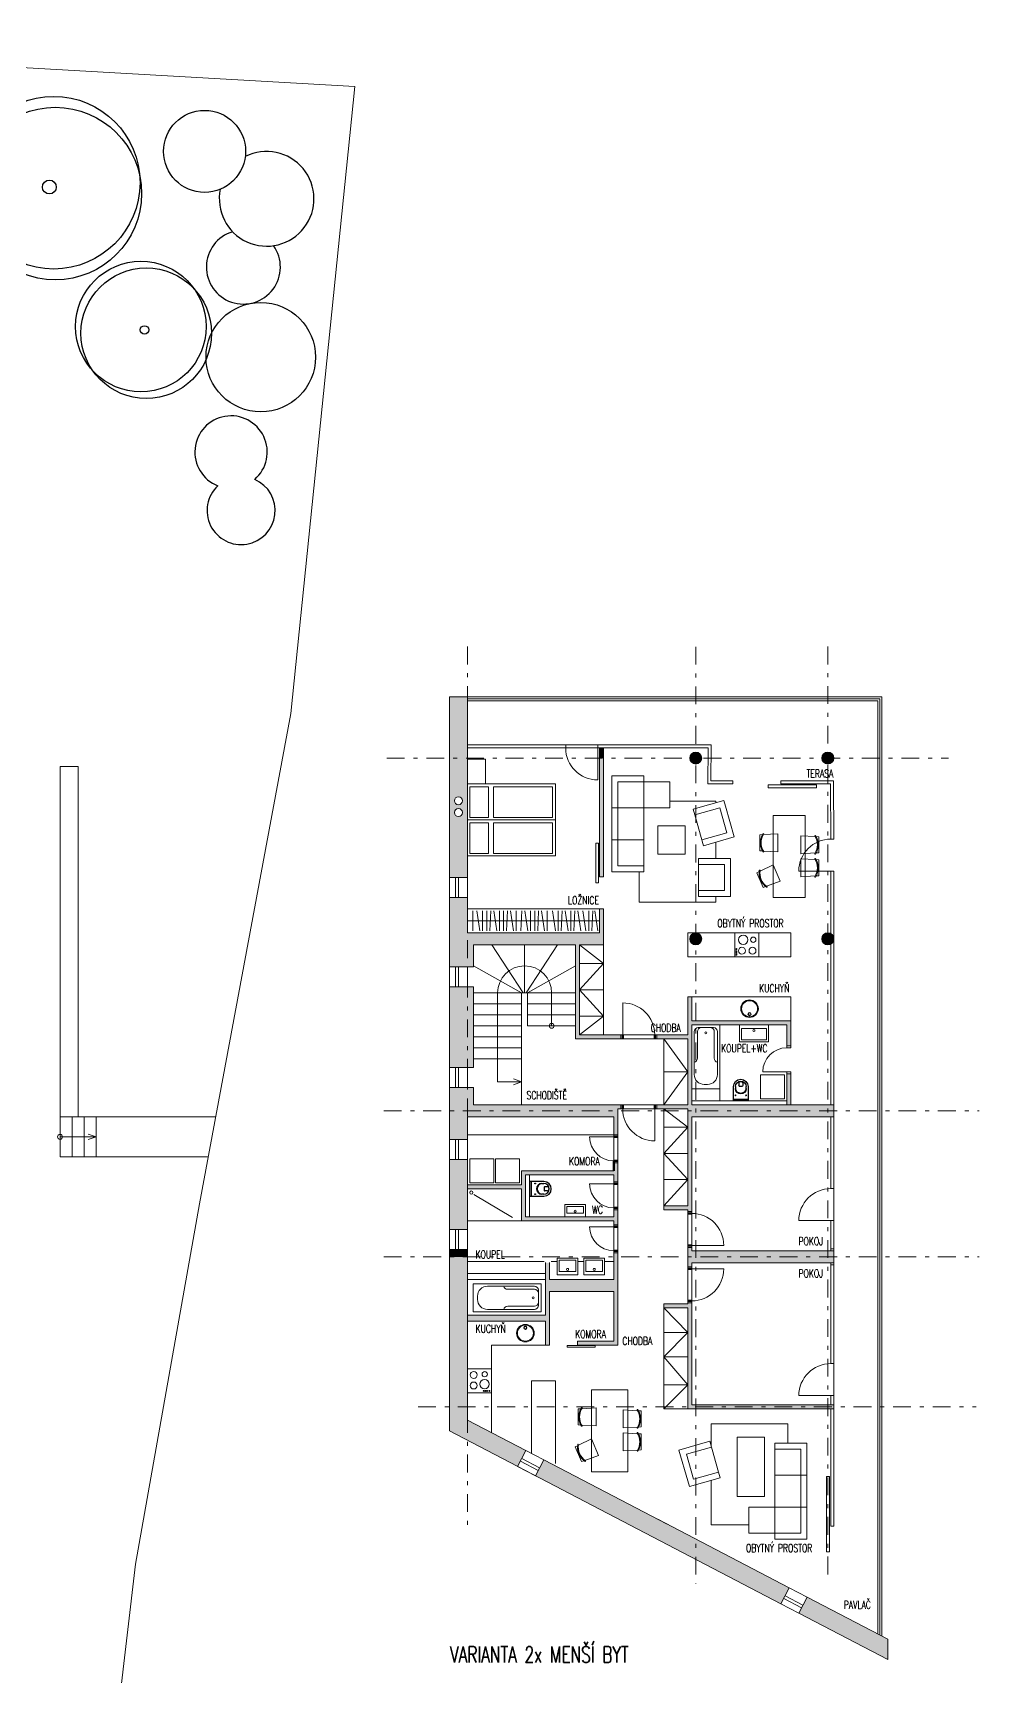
# Model space of a CAD drawing. Header units: metres. Extents: x -45 to 1930, y -347 to 488.
# Drawn here: x 44.99 to 68.63, y 38.28 to 79.36 of the extents above; entities that cross this region are included whole.
import ezdxf

# ---------------------------------------------------------------- set-up
doc = ezdxf.new("R2010")
doc.units = ezdxf.units.M
doc.linetypes.add('ČERCHOVANÁ', pattern=[25.4, 12.7, -6.35, 0, -6.35])
for name, color, linetype in [('dveře', 3, 'Continuous'), ('OSA', 7, 'ČERCHOVANÁ'), ('popis', 6, 'Continuous'), ('SRAFY', 3, 'Continuous'), ('zariz.predmety', 203, 'Continuous'), ('ZARIZOVAKY', 251, 'Continuous'), ('ZDIVO', 1, 'Continuous')]:
    doc.layers.add(name, color=color, linetype=linetype)
doc.styles.add('ROMANS', font='romans.shx', dxfattribs={"width": 0.7})

# ---------------------------------------------------------------- blocks, each defined once
blk = doc.blocks.new('vana170')
at = {"linetype": 'Continuous', "lineweight": 0}
for p, q in [((1.7, 0.7), (0, 0.7)), ((0, 0.7), (0, 0)), ((0.07, 0.54), (0.07, 0.16)), ((1.34, 0.64), (0.17, 0.64)), ((0.837, 0.562), (0.17, 0.562)), ((1.7, 0), (1.7, 0.7)), ((0, 0), (1.7, 0)), ((0.837, 0.138), (0.17, 0.138)), ((0.17, 0.06), (1.34, 0.06)), ((1.59, 0.31), (1.59, 0.39))]:
    blk.add_line(p, q, dxfattribs=at)
blk.add_circle((0.2, 0.35), 0.0232, dxfattribs=at)
for centre, radius, start, end in [((0.17, 0.54), 0.1, 90, 180), ((0.17, 0.462), 0.1, 90, 180), ((0.837, 0.662), 0.1, 270, 347.2636), ((1.34, 0.39), 0.25, 0, 90), ((0.17, 0.238), 0.1, 180, 270), ((0.17, 0.16), 0.1, 180, 270), ((0.837, 0.038), 0.1, 12.7364, 90), ((1.34, 0.31), 0.25, 270, 0)]:
    blk.add_arc(centre, radius, start, end, dxfattribs=at)
blk = doc.blocks.new('WC 540 Starck 3')
at = {"linetype": 'ByBlock'}
for p, q in [((80.568, 94.265), (80.637, 94.265)), ((80.568, 94.168), (80.637, 94.168)), ((80.657, 94.188), (80.657, 94.245)), ((81.017, 94.399), (80.66, 94.399)), ((80.66, 94.349), (80.713, 94.349)), ((80.713, 94.084), (80.66, 94.084)), ((80.982, 94.034), (80.982, 94.399)), ((81.017, 94.034), (81.017, 94.399)), ((80.66, 94.034), (81.017, 94.034))]:
    blk.add_line(p, q, dxfattribs=at)
for centre in [(80.88, 94.348), (80.88, 94.084)]:
    blk.add_circle(centre, 0.0102, dxfattribs=at)
for centre, radius, start, end in [((80.66, 94.216), 0.183, 90, 270), ((80.66, 94.216), 0.133, 90, 270), ((80.621, 94.216), 0.09, 165.9057, 194.0943), ((80.568, 94.23), 0.035, 90, 165.9057), ((80.568, 94.203), 0.035, 194.0943, 270), ((80.637, 94.245), 0.02, 360, 90), ((80.637, 94.188), 0.02, 270, 0), ((80.713, 94.216), 0.133, 270, 90), ((80.697, 94.216), 0.133, 276.5328, 83.4672)]:
    blk.add_arc(centre, radius, start, end, dxfattribs=at)
blk = doc.blocks.new('sofa-3mist')
at = {"lineweight": 0}
for p, q in [((0, 0.8), (0, 0)), ((2.4, 0.8), (0, 0.8)), ((0.15, 0), (0.15, 0.65)), ((2.25, 0.65), (0.15, 0.65)), ((0.8, 0.8), (0.8, 0)), ((0.8, 0), (0.8, 0.8)), ((1.6, 0), (1.6, 0.8)), ((2.25, 0), (2.25, 0.65)), ((2.4, 0), (2.4, 0.8)), ((0, 0), (0.8, 0)), ((0.8, 0), (1.6, 0)), ((1.6, 0), (2.4, 0))]:
    blk.add_line(p, q, dxfattribs=at)
blk = doc.blocks.new('drez')
at = {"lineweight": 0}
for centre, radius in [((0, -0.28), 0.22), ((0, -0.28), 0.2), ((0, -0.145), 0.04), ((0, -0.145), 0.03)]:
    blk.add_circle(centre, radius, dxfattribs=at)
blk = doc.blocks.new('zidle450-p')
at = {"lineweight": 0}
for p, q in [((0.096, 0.228), (0.087, 0.233)), ((0.096, -0.228), (0.087, -0.233))]:
    blk.add_line(p, q, dxfattribs=at)
for points in [[(0.064, 0.204), (0, 0.2), (0, -0.2), (0.064, -0.204)], [(0.088, -0.205), (0.45, -0.225), (0.45, 0.225), (0.088, 0.205)]]:
    blk.add_lwpolyline(points, dxfattribs=at)
for centre, radius, start, end in [((0.45, 0), 0.436, 147.9324, 212.0676), ((0.45, 0), 0.416, 147.9482, 212.0518), ((0.085, 0.229), 0.005, 57.2679, 147.9324), ((0.093, 0.223), 0.005, 327.9482, 57.2679), ((0.085, -0.229), 0.005, 212.0676, 302.7321), ((0.093, -0.223), 0.005, 302.7321, 32.0518)]:
    blk.add_arc(centre, radius, start, end, dxfattribs=at)
blk = doc.blocks.new('vana')
at = {"linetype": 'Continuous', "lineweight": 0}
for p, q in [((151.057, 36.162), (149.457, 36.162)), ((149.457, 36.162), (149.457, 35.462)), ((151.057, 35.462), (151.057, 36.162)), ((149.567, 35.852), (149.567, 35.772)), ((150.887, 36.102), (149.817, 36.102)), ((150.22, 36.024), (150.887, 36.024)), ((150.987, 35.622), (150.987, 36.002)), ((149.457, 35.462), (151.057, 35.462)), ((149.817, 35.522), (150.887, 35.522)), ((150.22, 35.6), (150.887, 35.6))]:
    blk.add_line(p, q, dxfattribs=at)
blk.add_circle((150.857, 35.812), 0.0232, dxfattribs=at)
for centre, radius, start, end in [((149.817, 35.852), 0.25, 90, 180), ((149.817, 35.772), 0.25, 180, 270), ((150.22, 36.124), 0.1, 192.7364, 270), ((150.887, 36.002), 0.1, 0, 90), ((150.887, 35.924), 0.1, 0, 90), ((150.22, 35.5), 0.1, 90, 167.2636), ((150.887, 35.7), 0.1, 270, 0), ((150.887, 35.622), 0.1, 270, 0)]:
    blk.add_arc(centre, radius, start, end, dxfattribs=at)

msp = doc.modelspace()

# ---------------------------------------------------------------- hatches: boundary and pattern name
at = {"layer": 'SRAFY', "linetype": 'Continuous', "lineweight": 0}
for points in [[(55.851153, 62.609965), (55.851153, 62.758403), (55.401153, 62.758403), (55.401153, 61.230851), (55.851153, 61.230851)], [(59.151153, 61.230851), (59.251153, 61.230851), (59.251153, 61.483403), (59.151153, 61.483403)], [(59.251153, 61.230851), (59.151153, 61.230851), (59.151153, 58.261601), (59.251153, 58.261601)], [(55.851153, 57.748229), (55.401153, 57.748229), (55.401153, 56.010035), (55.851153, 56.010035)], [(59.251153, 57.461601), (59.151153, 57.461601), (59.151153, 56.861601), (55.851153, 56.861601), (55.851153, 56.010035), (56.001153, 56.010035), (56.001153, 56.561601), (58.551153, 56.561601), (58.551153, 54.211601), (58.651153, 54.211601), (59.676153, 54.211601), (59.676153, 54.311601), (59.638653, 54.311601), (58.651153, 54.311601), (58.651153, 56.561601), (59.251153, 56.561601)], [(55.401153, 55.510035), (55.401153, 53.493145), (55.851153, 53.493145), (55.851153, 55.510035)], [(55.851153, 55.510035), (55.851153, 53.493145), (56.001153, 53.493145), (56.001153, 55.510035)], [(65.001153, 52.561601), (61.451153, 52.561601), (61.451153, 53.211601), (61.451153, 54.211601), (61.451153, 54.561601), (63.826153, 54.561601), (63.826153, 54.037155), (63.926153, 54.037155), (63.926153, 54.661601), (61.451153, 54.661601), (61.451153, 55.261601), (61.351153, 55.261601), (61.351153, 54.311601), (60.526153, 54.311601), (60.526153, 54.211601), (60.751153, 54.211601), (61.351153, 54.211601), (61.351153, 53.911601), (61.351153, 52.561601), (60.601153, 52.561601), (60.526153, 52.561601), (60.526153, 52.461601), (61.351153, 52.461601), (61.351153, 50.036601), (60.751153, 50.036601), (60.751153, 49.936601), (61.351153, 49.936601), (61.351153, 49.849101), (61.451153, 49.849101), (61.451153, 49.936601), (61.451153, 52.261601), (65.001153, 52.261601)], [(59.726153, 52.561601), (59.638653, 52.561601), (59.601153, 52.561601), (56.001153, 52.561601), (56.001153, 52.993145), (55.401153, 52.993145), (55.401153, 51.697445), (55.851153, 51.697445), (55.851153, 52.261601), (59.501153, 52.261601), (59.501153, 51.761601), (59.601153, 51.761601), (59.601153, 52.461601), (59.726153, 52.461601)], [(57.301153, 50.561601), (57.301153, 50.811601), (59.501153, 50.811601), (59.501153, 50.587283), (59.601153, 50.587283), (59.601153, 51.161601), (59.501153, 51.161601), (59.501153, 50.911601), (57.201153, 50.911601), (57.201153, 50.561601), (55.851153, 50.561601), (55.851153, 51.197445), (55.401153, 51.197445), (55.401153, 49.443285), (55.851153, 49.443285), (55.851153, 50.361601), (55.851153, 50.461601), (57.201153, 50.461601), (57.201153, 49.661601), (59.501153, 49.661601), (59.501153, 49.515616), (59.601153, 49.515616), (59.601153, 49.987283), (59.501153, 49.987283), (59.501153, 49.761601), (57.301153, 49.761601)], [(55.401153, 48.761601), (55.851153, 48.761601), (55.851153, 48.943285), (55.401153, 48.943285)], [(59.601153, 48.915616), (59.501153, 48.915616), (59.501153, 48.191601), (57.901153, 48.191601), (57.901153, 48.620179, -0.171572875), (57.801153, 48.620179), (57.801153, 47.301601), (55.851153, 47.301601), (55.851153, 47.151601), (57.801153, 47.151601), (57.801153, 46.551601), (57.901153, 46.551601), (57.901153, 47.891601), (59.501153, 47.891601), (59.501153, 46.651601), (58.601153, 46.651601), (58.601153, 46.551601), (59.601153, 46.551601)], [(65.001153, 48.911601), (61.451153, 48.911601), (61.451153, 49.049101), (61.351153, 49.049101), (61.351153, 48.461601), (61.451153, 48.461601), (61.451153, 48.611601), (65.001153, 48.611601)], [(55.851153, 48.761601), (55.401153, 48.761601), (55.401153, 46.084351), (55.401153, 45.584351), (55.401153, 45.013065), (55.851153, 45.013065)], [(65.001153, 45.063065), (61.451153, 45.063065), (61.451153, 47.586601), (61.451153, 47.661601), (61.351153, 47.661601), (61.351153, 47.586601), (60.751153, 47.586601), (60.751153, 47.486601), (61.351153, 47.486601), (61.351153, 44.963065), (65.001153, 44.963065)], [(55.851153, 45.013065), (55.401153, 45.013065), (55.401153, 44.408403), (55.851153, 44.173577)], [(55.851153, 44.681162), (55.851153, 44.173577), (57.101596, 43.521052), (57.309781, 43.919999)], [(63.680218, 40.088096), (63.888403, 40.487044), (60.601153, 42.202446), (57.753056, 43.688683), (57.544871, 43.289735)], [(66.350633, 38.69458), (66.350633, 39.202166), (64.331678, 40.255727), (64.123493, 39.85678)]]:
    msp.add_hatch(color=256, dxfattribs=at).paths.add_polyline_path(points)
h = msp.add_hatch(color=256, dxfattribs=at)
h.paths.add_polyline_path([(55.851153, 61.230851), (55.401153, 61.230851), (55.401153, 58.248229), (55.851153, 58.248229)])
h.paths.add_polyline_path([(55.723252, 60.164957, -1), (55.523252, 60.164957, -1)], flags=16)
h.paths.add_polyline_path([(55.723252, 59.868985, -1), (55.523252, 59.868985, -1)], flags=16)
h = msp.add_hatch(color=256, dxfattribs=at)
edge = h.paths.add_edge_path()
edge.add_arc((61.551153, 61.230851), 0.15, 0, 360)
h = msp.add_hatch(color=256, dxfattribs=at)
edge = h.paths.add_edge_path()
edge.add_arc((64.851153, 61.230851), 0.15, 0, 360)
h = msp.add_hatch(color=256, dxfattribs=at)
edge = h.paths.add_edge_path()
edge.add_arc((61.551153, 56.711601), 0.15, 0, 360)
h = msp.add_hatch(color=256, dxfattribs=at)
edge = h.paths.add_edge_path()
edge.add_arc((64.851153, 56.711601), 0.15, 0, 360)
msp.add_hatch(color=256, dxfattribs=at).paths.add_polyline_path([(63.926153, 53.337155), (63.826153, 53.337155), (63.826153, 52.561601), (63.926153, 52.561601)], flags=17)

# ---------------------------------------------------------------- linework, layer by layer
at = {"linetype": 'Continuous', "lineweight": 0}
for p, q in [((55.851153, 62.758403), (66.201153, 62.758403)), ((55.851153, 62.708403), (66.151153, 62.708403)), ((55.851153, 62.658403), (66.101153, 62.658403)), ((66.101153, 62.658403), (66.101153, 39.332353)), ((66.151153, 62.708403), (66.151153, 39.306261)), ((66.201153, 62.758403), (66.201153, 39.28017)), ((66.201153, 62.758403), (66.201153, 39.28017)), ((66.201153, 62.758403), (66.201153, 39.28017)), ((55.851153, 61.558403), (61.9337, 61.558403)), ((55.851153, 61.483403), (61.8587, 61.483403)), ((58.302045, 61.483403), (58.302045, 61.558403)), ((59.102045, 61.483403), (59.102045, 61.558403)), ((59.102045, 61.483403), (59.102045, 60.683403)), ((61.8587, 61.483403), (61.853573, 60.583468)), ((61.9337, 61.558403), (61.928573, 60.658468)), ((45.670344, 52.261601), (45.671182, 61.023855)), ((46.121182, 61.023743), (45.671182, 61.023743)), ((46.120344, 52.261601), (46.121182, 61.023855)), ((61.853573, 60.583468), (62.476253, 60.583468)), ((61.928573, 60.658468), (62.476253, 60.658468)), ((62.476253, 60.583468), (62.476253, 60.658468)), ((62.476253, 60.658468), (62.476253, 60.583468)), ((63.676253, 60.658468), (64.996026, 60.658468)), ((63.676253, 60.658468), (63.676253, 60.583468)), ((63.676253, 60.583468), (64.921026, 60.583468)), ((64.921026, 60.583468), (64.926153, 59.204044)), ((64.996026, 60.658468), (65.001153, 59.204044)), ((65.001153, 59.204044), (64.926153, 59.204044)), ((65.001153, 59.204044), (64.926153, 59.204044)), ((64.926153, 58.404044), (64.126153, 58.404044)), ((64.926153, 58.404044), (64.926153, 56.861601)), ((65.001153, 58.404044), (64.926153, 58.404044)), ((65.001153, 58.404044), (64.926153, 58.404044)), ((65.001153, 58.404044), (65.001153, 56.936601)), ((55.401153, 58.248229), (55.401153, 57.748229)), ((55.551153, 58.248229), (55.551153, 57.748229)), ((55.626153, 58.248229), (55.626153, 57.748229)), ((55.851153, 58.248229), (55.851153, 57.748229)), ((61.351153, 56.861601), (63.926153, 56.861601)), ((61.351153, 56.261601), (61.351153, 56.861601)), ((62.524462, 56.861601), (62.524462, 56.261601)), ((63.124462, 56.861601), (63.124462, 56.261601)), ((63.926153, 56.261601), (63.926153, 56.861601)), ((64.926153, 56.861601), (64.926153, 53.961601)), ((65.001153, 56.936601), (65.001153, 54.661601)), ((57.240006, 55.361601), (56.455886, 56.561601)), ((57.276153, 55.361601), (57.276153, 56.561601)), ((57.276153, 56.561601), (57.276153, 55.361601)), ((57.3123, 55.361601), (58.09642, 56.561601)), ((55.401153, 56.010035), (55.401153, 55.510035)), ((55.551153, 56.010035), (55.551153, 55.510035)), ((55.626153, 56.010035), (55.626153, 55.510035)), ((55.851153, 56.010035), (55.851153, 55.510035)), ((57.201153, 55.361601), (56.001153, 56.040361)), ((57.351153, 55.361601), (58.551153, 56.040361)), ((61.351153, 56.261601), (63.926153, 56.261601)), ((57.201153, 55.361601), (56.001153, 55.361601)), ((57.201153, 55.086601), (56.001153, 55.086601)), ((56.601153, 53.136601), (56.601153, 55.361601)), ((57.201153, 53.711601), (57.201153, 55.361601)), ((57.351153, 55.361601), (57.201153, 55.361601)), ((57.351153, 54.536601), (57.351153, 55.361601)), ((58.551153, 55.361601), (57.351153, 55.361601)), ((58.551153, 55.086601), (57.351153, 55.086601)), ((57.951153, 54.536601), (57.951153, 55.361601)), ((61.451153, 55.261601), (63.926153, 55.261601)), ((63.926153, 55.261601), (63.926153, 54.661601)), ((57.201153, 54.811601), (56.001153, 54.811601)), ((58.551153, 54.811601), (57.351153, 54.811601)), ((65.001153, 54.785658), (65.001153, 52.561601)), ((57.201153, 54.536601), (56.001153, 54.536601)), ((57.201153, 54.261601), (56.001153, 54.261601)), ((58.551153, 54.536601), (57.351153, 54.536601)), ((59.676153, 54.311601), (59.676153, 54.211601)), ((60.576153, 54.311601), (60.576153, 54.211601)), ((64.926153, 54.561601), (64.926153, 52.561601)), ((57.201153, 53.986601), (56.001153, 53.986601)), ((55.401153, 53.493145), (55.401153, 52.993145)), ((55.551153, 53.493145), (55.551153, 52.993145)), ((55.626153, 53.493145), (55.626153, 52.993145)), ((55.851153, 53.493145), (55.851153, 52.993145)), ((57.201153, 53.711601), (56.001153, 53.711601)), ((57.201153, 53.136601), (57.00044, 53.214117)), ((57.201153, 53.136601), (57.00044, 53.059085)), ((63.826153, 52.661601), (61.451153, 52.661601)), ((62.154079, 52.961601), (62.154079, 52.661601)), ((45.670344, 52.261601), (49.55849, 52.261601)), ((59.676153, 52.561601), (59.676153, 52.461601)), ((60.576153, 52.561601), (60.576153, 52.461601)), ((64.926153, 52.261601), (64.926153, 50.467451)), ((65.001153, 52.261601), (65.001153, 50.467451)), ((59.501153, 51.811601), (59.601153, 51.811601)), ((55.401153, 51.697445), (55.401153, 51.197445)), ((55.551153, 51.697445), (55.551153, 51.197445)), ((55.626153, 51.697445), (55.626153, 51.197445)), ((55.851153, 51.697445), (55.851153, 51.197445)), ((45.671182, 51.261616), (49.371895, 51.261616)), ((59.501153, 51.111601), (59.601153, 51.111601)), ((57.401153, 50.809524), (57.401153, 49.761601)), ((59.501153, 50.637283), (59.601153, 50.637283)), ((56.011774, 50.322838), (56.971946, 49.746996)), ((65.001153, 50.467451), (64.926153, 50.467451)), ((65.001153, 50.467451), (65.001153, 49.667451)), ((59.501153, 49.937283), (59.601153, 49.937283)), ((61.451153, 49.899101), (61.351153, 49.899101)), ((55.401153, 49.443285), (55.401153, 48.943285)), ((55.551153, 49.443285), (55.551153, 48.943285)), ((55.626153, 49.443285), (55.626153, 48.943285)), ((55.851153, 49.443285), (55.851153, 48.943285)), ((59.501153, 49.565616), (59.601153, 49.565616)), ((64.926153, 49.667451), (64.126153, 49.667451)), ((64.926153, 49.667451), (64.926153, 48.911601)), ((65.001153, 49.667451), (64.926153, 49.667451)), ((65.001153, 48.911601), (65.001153, 49.667451)), ((61.451153, 48.999101), (61.351153, 48.999101)), ((65.001153, 48.961601), (64.926153, 48.961601)), ((59.501153, 48.865616), (59.601153, 48.865616)), ((61.451153, 48.511601), (61.351153, 48.511601)), ((64.926153, 48.611601), (64.926153, 46.092157)), ((65.001153, 48.561601), (64.926153, 48.561601)), ((65.001153, 48.611601), (65.001153, 45.063065)), ((61.451153, 47.611601), (61.351153, 47.611601)), ((56.451153, 44.368061), (56.451153, 46.551601)), ((57.801153, 46.551601), (56.451153, 46.551601)), ((65.001153, 46.092157), (64.926153, 46.092157)), ((56.451153, 45.964321), (55.851153, 45.964321)), ((57.451153, 43.846226), (57.451153, 45.661591)), ((58.051153, 43.598143), (58.051153, 45.661591)), ((56.451153, 45.364321), (55.851153, 45.364321)), ((64.926153, 45.292157), (64.126153, 45.292157)), ((64.926153, 45.292157), (64.926153, 45.063065)), ((65.001153, 45.292157), (64.926153, 45.292157)), ((64.926153, 44.963065), (64.926153, 42.027629)), ((65.001153, 44.963065), (65.001153, 42.027629)), ((57.170991, 43.654034), (57.614266, 43.422718)), ((57.205689, 43.720525), (57.648964, 43.489209)), ((57.309781, 43.919999), (57.753056, 43.688683)), ((57.101596, 43.521052), (57.544871, 43.289735)), ((63.78431, 40.28757), (64.227585, 40.056254)), ((63.888403, 40.487044), (64.331678, 40.255727)), ((63.680218, 40.088096), (64.123493, 39.85678)), ((63.749613, 40.221079), (64.192888, 39.989762))]:
    msp.add_line(p, q, dxfattribs=at)
at = {"linetype": 'Continuous', "lineweight": 0, "flags": 128}
msp.add_lwpolyline([(25.09693, 39.635417), (22.864761, 41.230726), (22.423188, 41.504493), (22.332592, 79.360269), (26.407242, 79.157821), (36.807508, 78.940775), (53.036465, 78.021349), (51.440097, 62.345346), (49.152899, 50.087991), (47.556644, 41.079784), (46.114932, 28.795587), (46.007088, 24.691131), (26.480012, 38.646941)], dxfattribs=at)
at = {"linetype": 'Continuous', "lineweight": 0}
msp.add_lwpolyline([(63.359924, 60.562624), (63.359924, 60.485946), (64.569385, 60.485946), (64.569385, 60.562624)], close=True, dxfattribs=at)
for centre, radius in [((62.739128, 56.687927), 0.11742), ((62.988085, 56.690315), 0.066043), ((62.568849, 56.456453), 0.011931), ((62.568849, 56.400762), 0.011931), ((62.568849, 56.360481), 0.011931), ((62.568849, 56.315725), 0.011931), ((62.706328, 56.41356), 0.086891), ((62.969107, 56.414706), 0.086891), ((57.951153, 54.536601), 0.061116), ((55.944018, 50.368905), 0.0392), ((56.003112, 45.546187), 0.086891), ((56.004258, 45.808967), 0.086891), ((56.277479, 45.578987), 0.11742), ((56.279867, 45.827944), 0.066043), ((56.25465, 45.408708), 0.011931), ((56.299406, 45.408708), 0.011931), ((56.339687, 45.408708), 0.011931), ((56.395378, 45.408708), 0.011931)]:
    msp.add_circle(centre, radius, dxfattribs=at)
for centre, radius, start, end in [((59.102045, 61.483403), 0.8, 180, 270), ((64.926153, 58.404044), 0.8, 90, 180), ((57.276153, 55.361601), 0.675, 0, 180), ((64.926153, 49.667451), 0.8, 90, 180), ((64.926153, 45.292157), 0.8, 90, 180)]:
    msp.add_arc(centre, radius, start, end, dxfattribs=at)
at = {"layer": 'dveře', "linetype": 'Continuous', "lineweight": 0}
for p, q in [((59.726153, 54.311601), (59.726153, 55.111601)), ((59.726153, 54.311601), (60.526153, 54.311601)), ((60.526153, 54.211601), (59.726153, 54.211601)), ((59.726153, 52.561601), (60.526153, 52.561601)), ((60.526153, 52.461601), (59.726153, 52.461601)), ((60.526153, 52.461601), (60.526153, 51.661601)), ((59.501153, 51.761601), (58.901153, 51.761601)), ((59.501153, 51.761601), (59.501153, 51.161601)), ((59.601153, 51.161601), (59.601153, 51.761601)), ((59.501153, 50.587283), (58.901153, 50.587283)), ((59.501153, 50.587283), (59.501153, 49.987283)), ((59.601153, 49.987283), (59.601153, 50.587283)), ((61.351153, 49.049101), (61.351153, 49.849101)), ((61.451153, 49.849101), (61.451153, 49.049101)), ((59.501153, 49.515616), (58.901153, 49.515616)), ((59.501153, 49.515616), (59.501153, 48.915616)), ((59.601153, 48.915616), (59.601153, 49.515616)), ((61.451153, 49.049101), (62.251153, 49.049101)), ((61.351153, 48.461601), (61.351153, 47.661601)), ((61.451153, 47.661601), (61.451153, 48.461601)), ((61.451153, 48.461601), (62.251153, 48.461601))]:
    msp.add_line(p, q, dxfattribs=at)
for centre, radius, start, end in [((59.726153, 54.311601), 0.8, 0, 90), ((60.526153, 52.461601), 0.8, 180, 270), ((59.501153, 51.761601), 0.6, 180, 270), ((59.501153, 50.587283), 0.6, 180, 270), ((61.451153, 49.049101), 0.8, 0, 90), ((59.501153, 49.515616), 0.6, 180, 270), ((61.451153, 48.461601), 0.8, 270, 0)]:
    msp.add_arc(centre, radius, start, end, dxfattribs=at)
at = {"layer": 'OSA', "color": 253, "lineweight": 0, "ltscale": 0.035}
for p, q in [((55.851153, 64.01647), (55.851153, 59.283493)), ((61.551153, 64.013078), (61.551153, 40.589075)), ((64.851153, 64.01647), (64.851153, 40.608324)), ((55.851153, 62.609965), (55.851153, 41.917791)), ((53.834639, 61.230851), (67.86403, 61.230851)), ((53.75706, 52.411601), (68.630379, 52.411601)), ((53.75706, 48.761601), (68.630379, 48.761601)), ((54.615449, 45.013065), (68.555379, 45.013065))]:
    msp.add_line(p, q, dxfattribs=at)
at = {"layer": 'OSA', "linetype": 'Continuous', "lineweight": 0}
for p, q in [((55.851153, 62.758403), (65.903688, 62.758403)), ((57.201153, 53.711601), (57.201153, 52.561601)), ((57.201153, 53.136601), (56.601153, 53.136601)), ((45.671182, 51.261616), (45.670344, 52.261644)), ((45.971182, 51.261659), (45.970344, 52.261644)), ((46.271182, 51.261616), (46.270344, 52.261644)), ((46.571182, 51.261659), (46.570344, 52.261644)), ((45.670763, 51.761651), (46.570763, 51.761651)), ((46.570763, 51.761566), (46.369021, 51.826202)), ((46.570763, 51.761566), (46.369021, 51.69693)), ((57.201153, 49.661601), (55.851153, 49.661601)), ((57.761153, 48.641601), (55.851153, 48.641601)), ((57.801153, 48.341601), (55.851153, 48.341601)), ((57.801153, 48.191601), (55.851153, 48.191601)), ((58.051153, 45.661591), (57.451153, 45.661591)), ((64.926153, 42.027629), (65.001153, 42.027629))]:
    msp.add_line(p, q, dxfattribs=at)
for points in [[(59.059143, 59.105951), (59.123432, 59.105951), (59.123432, 58.108345), (59.059143, 58.108345)], [(62.647615, 54.561601), (63.365228, 54.561601), (63.365228, 54.140532), (62.647615, 54.140532)], [(62.697615, 54.472098), (63.315228, 54.472098), (63.315228, 54.190532), (62.697615, 54.190532)], [(63.166667, 53.315358), (63.166667, 52.715358), (63.766667, 52.715358), (63.766667, 53.315358)], [(55.904736, 51.208235), (56.504736, 51.208235), (56.504736, 50.608235), (55.904736, 50.608235)], [(56.54509, 51.208235), (57.14509, 51.208235), (57.14509, 50.608235), (56.54509, 50.608235)], [(58.797161, 49.761601), (58.279547, 49.761601), (58.279547, 50.072602), (58.797161, 50.072602)], [(58.747161, 49.851104), (58.329547, 49.851104), (58.329547, 50.022602), (58.747161, 50.022602)], [(58.609917, 48.310263), (58.092303, 48.310263), (58.092303, 48.731331), (58.609917, 48.731331)], [(58.559917, 48.399765), (58.142303, 48.399765), (58.142303, 48.681331), (58.559917, 48.681331)], [(59.27578, 48.310263), (58.758166, 48.310263), (58.758166, 48.731331), (59.27578, 48.731331)], [(59.22578, 48.399765), (58.808166, 48.399765), (58.808166, 48.681331), (59.22578, 48.681331)], [(59.038202, 46.543388), (58.337667, 46.543388), (58.337667, 46.507489), (59.038202, 46.507489)], [(64.819873, 43.266862), (64.894873, 43.266862), (64.894873, 41.385617), (64.819873, 41.385617)]]:
    msp.add_lwpolyline(points, close=True, dxfattribs=at)
for centre, radius in [((63.006421, 54.419361), 0.025266), ((45.670763, 51.761651), 0.061121), ((58.538354, 49.900117), 0.025266), ((58.35111, 48.448779), 0.025266), ((59.016973, 48.448779), 0.025266)]:
    msp.add_circle(centre, radius, dxfattribs=at)
at = {"layer": 'SRAFY', "linetype": 'Continuous', "lineweight": 0}
for p, q in [((63.826153, 54.037155), (63.926153, 54.037155)), ((63.826153, 53.387155), (63.226153, 53.387155)), ((63.826153, 53.337155), (63.926153, 53.337155))]:
    msp.add_line(p, q, dxfattribs=at)
msp.add_arc((63.826153, 53.387155), 0.6, 90, 180, dxfattribs=at)
at = {"layer": 'zariz.predmety', "color": 253, "linetype": 'Continuous', "ltscale": 0.001}
for centre, radius in [((45.512468, 75.614306), 2.157183), ((45.551289, 75.342605), 2.157183), ((49.281424, 76.398186), 1.02467), ((45.404255, 75.50613), 0.17334), ((47.689694, 72.018875), 1.632161), ((47.82405, 71.850997), 1.632161), ((50.685882, 71.253245), 1.36865), ((47.780014, 71.934441), 0.105278)]:
    msp.add_circle(centre, radius, dxfattribs=at)
for centre, radius, start, end in [((50.831629, 75.211145), 1.183175, 168.2878046, 116.8273218), ((50.250651, 73.505134), 0.924913, 107.0042853, 35.3834263), ((49.9424, 68.881114), 0.904506, 310.9093952, 248.6021731), ((50.19398, 67.417884), 0.850863, 133.1193373, 66.392231)]:
    msp.add_arc(centre, radius, start, end, dxfattribs=at)
at = {"layer": 'ZARIZOVAKY', "linetype": 'Continuous', "lineweight": 0}
for p, q in [((62.253407, 60.173545), (61.484167, 59.953841)), ((61.525361, 59.809609), (62.150369, 59.988118)), ((61.525361, 59.809609), (62.150369, 59.988118)), ((62.328879, 59.363111), (62.150369, 59.988118)), ((62.294601, 60.029313), (62.253407, 60.173545)), ((62.514306, 59.260073), (62.294601, 60.029313)), ((61.484167, 59.953841), (61.525361, 59.809609)), ((61.525361, 59.809609), (61.745066, 59.040369)), ((61.703871, 59.184601), (62.328879, 59.363111)), ((61.745066, 59.040369), (62.514306, 59.260073)), ((62.055524, 58.720776), (62.055524, 59.129039)), ((61.623492, 58.720776), (61.623492, 58.570776)), ((62.423492, 58.720776), (61.623492, 58.720776)), ((61.623492, 58.570776), (61.623492, 57.770776)), ((61.623492, 58.570776), (62.273492, 58.570776)), ((62.273492, 57.920776), (62.273492, 58.570776)), ((62.423492, 58.570776), (62.423492, 58.720776)), ((62.423492, 57.770776), (62.423492, 58.570776)), ((61.623492, 57.920776), (62.273492, 57.920776)), ((61.623492, 57.770776), (62.423492, 57.770776)), ((59.151153, 57.461601), (55.851153, 57.461601)), ((55.851153, 57.161601), (59.151153, 57.161601)), ((55.986218, 57.411601), (55.986218, 56.911601)), ((56.084877, 57.411601), (56.160113, 56.911601)), ((56.226257, 57.411601), (56.226257, 56.911601)), ((56.330213, 57.411601), (56.330213, 56.911601)), ((56.405232, 56.911601), (56.428613, 57.411601)), ((56.50435, 57.411601), (56.579586, 56.911601)), ((56.64573, 57.411601), (56.64573, 56.911601)), ((56.749685, 57.411601), (56.749685, 56.911601)), ((56.824705, 56.911601), (56.848086, 57.411601)), ((56.923823, 57.411601), (56.999059, 56.911601)), ((57.065203, 57.411601), (57.065203, 56.911601)), ((57.183133, 56.911601), (57.206513, 57.411601)), ((57.28225, 57.411601), (57.357486, 56.911601)), ((57.423631, 57.411601), (57.423631, 56.911601)), ((57.527586, 57.411601), (57.527586, 56.911601)), ((57.602605, 56.911601), (57.625986, 57.411601)), ((57.701723, 57.411601), (57.776959, 56.911601)), ((57.843103, 57.411601), (57.843103, 56.911601)), ((57.973934, 57.411601), (58.04917, 56.911601)), ((58.115315, 57.411601), (58.115315, 56.911601)), ((58.190334, 56.911601), (58.213715, 57.411601)), ((58.289452, 57.411601), (58.364688, 56.911601)), ((58.434588, 57.411601), (58.434588, 56.911601)), ((58.509608, 56.911601), (58.532988, 57.411601)), ((58.608725, 57.411601), (58.683961, 56.911601)), ((58.733771, 57.411601), (58.809007, 56.911601)), ((58.878907, 57.411601), (58.878907, 56.911601)), ((58.953927, 56.911601), (58.977307, 57.411601)), ((59.030224, 57.411601), (59.10546, 56.911601)), ((59.251153, 56.092851), (58.651153, 56.561601)), ((59.251153, 54.311601), (59.251153, 56.561601)), ((58.651153, 55.436601), (59.251153, 56.092851)), ((58.651153, 55.436601), (59.251153, 56.092851)), ((59.251153, 56.092851), (58.651153, 56.092851)), ((59.251153, 55.436601), (58.651153, 55.436601)), ((58.651153, 55.436601), (59.251153, 54.780351)), ((59.251153, 55.436601), (58.651153, 55.436601)), ((58.651153, 55.436601), (59.251153, 54.780351)), ((59.251153, 54.780351), (58.651153, 54.780351)), ((59.251153, 54.780351), (58.651153, 54.311601)), ((60.751153, 54.211601), (60.751153, 52.561601)), ((61.351153, 53.386601), (60.751153, 54.211601)), ((60.751153, 53.386601), (61.351153, 53.386601)), ((60.751153, 53.386601), (61.351153, 53.386601)), ((61.351153, 53.386601), (60.751153, 52.561601)), ((60.751153, 52.461601), (60.751153, 50.036601)), ((61.351153, 52.005351), (60.751153, 52.461601)), ((59.501153, 51.811601), (55.851153, 51.811601)), ((60.751153, 52.005351), (61.351153, 52.005351)), ((61.351153, 52.005351), (60.751153, 51.349101)), ((60.751153, 51.349101), (61.351153, 51.349101)), ((61.351153, 50.692851), (60.751153, 51.349101)), ((61.351153, 50.692851), (60.751153, 51.349101)), ((60.751153, 50.692851), (61.351153, 50.692851)), ((61.351153, 50.692851), (60.751153, 50.036601)), ((60.751153, 50.692851), (61.351153, 50.692851)), ((61.351153, 50.692851), (60.751153, 50.036601)), ((58.092303, 48.641601), (57.941153, 48.641601)), ((58.758166, 48.641601), (58.609917, 48.641601)), ((59.501153, 48.641601), (59.27578, 48.641601)), ((60.751153, 47.486601), (60.751153, 46.263065)), ((61.351153, 46.874833), (60.751153, 47.486601)), ((60.751153, 46.874833), (61.351153, 46.874833)), ((61.351153, 46.874833), (60.751153, 46.263065)), ((60.751153, 46.263065), (60.751153, 44.963065)), ((61.351153, 45.563065), (60.751153, 46.263065)), ((60.751153, 46.263065), (61.351153, 46.263065)), ((60.751153, 45.563065), (61.351153, 45.563065)), ((61.351153, 45.563065), (60.751153, 44.963065)), ((61.351153, 44.963065), (60.751153, 44.963065)), ((61.901297, 44.15254), (61.132057, 43.932836)), ((61.942492, 44.008307), (61.317484, 43.829798)), ((62.121001, 43.3833), (61.901297, 44.15254)), ((61.132057, 43.932836), (61.351761, 43.163596)), ((61.317484, 43.829798), (61.495994, 43.20479)), ((61.351761, 43.163596), (61.392956, 43.019363)), ((61.392956, 43.019363), (62.162196, 43.239068)), ((62.121001, 43.3833), (61.495994, 43.20479)), ((62.121001, 43.3833), (61.495994, 43.20479)), ((62.162196, 43.239068), (62.121001, 43.3833))]:
    msp.add_line(p, q, dxfattribs=at)
for points in [[(56.301153, 60.584453), (55.851153, 60.584453), (55.851153, 61.206255), (56.301153, 61.206255)], [(58.051153, 60.584453), (58.051153, 59.684453), (55.851153, 59.684453), (55.851153, 60.584453)], [(56.378231, 60.513837), (56.378231, 59.748308), (55.911334, 59.748308), (55.911334, 60.513837)], [(57.976412, 60.513837), (57.976412, 59.748308), (56.497215, 59.748308), (56.497215, 60.513837)], [(60.903119, 59.987307), (60.253119, 59.987307), (60.253119, 60.637307), (60.903119, 60.637307)], [(58.051153, 59.684453), (58.051153, 58.784453), (55.851153, 58.784453), (55.851153, 59.684453)], [(56.378231, 59.613837), (56.378231, 58.848308), (55.911334, 58.848308), (55.911334, 59.613837)], [(57.976412, 59.613837), (57.976412, 58.848308), (56.497215, 58.848308), (56.497215, 59.613837)], [(64.287833, 57.743765), (63.487833, 57.743765), (63.487833, 59.791428), (64.287833, 59.791428)], [(60.603891, 59.539108), (61.286166, 59.539108), (61.286166, 58.831844), (60.603891, 58.831844)], [(59.851054, 43.390503), (58.951054, 43.390503), (58.951054, 45.438165), (59.851054, 45.438165)], [(63.267527, 42.772959), (62.585252, 42.772959), (62.585252, 44.257371), (63.267527, 44.257371)], [(62.874043, 42.506648), (63.524043, 42.506648), (63.524043, 41.856648), (62.874043, 41.856648)]]:
    msp.add_lwpolyline(points, close=True, dxfattribs=at)
for points in [[(60.903119, 60.151034), (62.055524, 60.151034), (62.055524, 60.117027)], [(62.055524, 57.770776), (62.055524, 57.626668), (60.138733, 57.626668), (60.138733, 58.387307)], [(61.934127, 44.037594), (61.934127, 44.588041), (63.850918, 44.588041), (63.850918, 44.106648)], [(61.934127, 42.063674), (61.934127, 43.173928)], [(62.874043, 42.063674), (61.934127, 42.063674)]]:
    msp.add_lwpolyline(points, dxfattribs=at)
at = {"layer": 'ZDIVO', "linetype": 'Continuous', "lineweight": 0}
for p, q in [((55.401153, 60.934453), (55.401153, 62.758403)), ((55.851153, 62.758403), (55.401153, 62.758403)), ((55.851153, 61.281255), (55.851153, 62.758403)), ((55.401153, 58.248229), (55.401153, 61.704107)), ((55.851153, 58.248229), (55.851153, 61.704107)), ((59.151153, 58.261601), (59.151153, 61.483403)), ((59.251153, 58.261601), (59.251153, 61.483403)), ((55.401153, 59.243504), (55.401153, 60.385597)), ((55.401153, 58.248229), (55.851153, 58.248229)), ((59.151153, 58.261601), (59.251153, 58.261601)), ((55.401153, 56.010035), (55.401153, 57.748229)), ((55.401153, 57.748229), (55.851153, 57.748229)), ((55.851153, 56.861601), (55.851153, 57.748229)), ((59.151153, 56.861601), (59.151153, 57.461601)), ((59.151153, 57.461601), (59.251153, 57.461601)), ((59.251153, 56.561601), (59.251153, 57.461601)), ((59.151153, 56.861601), (55.851153, 56.861601)), ((58.551153, 56.561601), (56.001153, 56.561601)), ((56.001153, 56.010035), (56.001153, 56.561601)), ((58.551153, 54.211601), (58.551153, 56.561601)), ((59.251153, 56.561601), (58.651153, 56.561601)), ((58.651153, 54.311601), (58.651153, 56.561601)), ((55.401153, 56.010035), (56.001153, 56.010035)), ((55.401153, 53.493145), (55.401153, 55.510035)), ((55.401153, 55.510035), (56.001153, 55.510035)), ((56.001153, 53.493145), (56.001153, 55.510035)), ((61.451153, 55.261601), (61.351153, 55.261601)), ((61.351153, 54.311601), (61.351153, 55.261601)), ((61.451153, 54.661601), (61.451153, 55.261601)), ((61.451153, 54.661601), (63.926153, 54.661601)), ((63.926153, 54.661601), (63.926153, 53.987155)), ((58.651153, 54.311601), (59.726153, 54.311601)), ((59.726153, 54.311601), (59.638653, 54.311601)), ((59.676153, 54.311601), (59.726153, 54.311601)), ((60.526153, 54.311601), (61.351153, 54.311601)), ((61.451153, 54.561601), (63.826153, 54.561601)), ((61.451153, 53.911601), (61.451153, 54.561601)), ((61.451153, 54.211601), (61.451153, 54.441821)), ((63.826153, 54.561601), (63.826153, 53.987155)), ((58.651153, 54.211601), (58.551153, 54.211601)), ((58.651153, 54.211601), (59.726153, 54.211601)), ((59.638653, 54.211601), (59.726153, 54.211601)), ((59.726153, 54.211601), (59.638653, 54.211601)), ((60.526153, 54.211601), (60.751153, 54.211601)), ((60.601153, 54.211601), (61.351153, 54.211601)), ((61.351153, 52.561601), (61.351153, 54.211601)), ((61.351153, 53.911601), (61.351153, 54.211601)), ((61.451153, 52.561601), (61.451153, 54.211601)), ((63.826153, 53.987155), (63.926153, 53.987155)), ((55.401153, 53.493145), (56.001153, 53.493145)), ((61.451153, 52.561601), (61.451153, 53.461601)), ((61.351153, 52.561601), (61.351153, 53.211601)), ((61.451153, 52.561601), (61.451153, 53.211601)), ((63.826153, 53.387155), (63.926153, 53.387155)), ((63.826153, 53.387155), (63.826153, 52.561601)), ((63.926153, 53.387155), (63.926153, 52.561601)), ((55.401153, 51.697445), (55.401153, 52.993145)), ((55.401153, 52.993145), (56.001153, 52.993145)), ((56.001153, 52.561601), (56.001153, 52.993145)), ((55.851153, 51.697445), (55.851153, 52.261601)), ((59.501153, 52.261601), (55.851153, 52.261601)), ((59.501153, 52.261601), (55.951153, 52.261601)), ((59.601153, 52.561601), (56.001153, 52.561601)), ((59.501153, 52.261601), (59.501153, 51.761601)), ((59.601153, 52.561601), (59.726153, 52.561601)), ((59.601153, 52.461601), (59.601153, 51.761601)), ((59.601153, 52.461601), (59.726153, 52.461601)), ((59.726153, 52.561601), (59.638653, 52.561601)), ((59.638653, 52.461601), (59.726153, 52.461601)), ((59.726153, 52.461601), (59.638653, 52.461601)), ((59.676153, 52.561601), (59.726153, 52.561601)), ((60.526153, 52.561601), (60.751153, 52.561601)), ((61.351153, 52.461601), (60.526153, 52.461601)), ((61.351153, 52.561601), (60.601153, 52.561601)), ((61.351153, 52.461601), (61.351153, 50.036601)), ((65.001153, 52.561601), (61.451153, 52.561601)), ((65.001153, 52.261601), (61.451153, 52.261601)), ((61.451153, 52.261601), (61.451153, 49.849101)), ((65.001153, 52.561601), (65.001153, 52.261601)), ((55.401153, 51.697445), (55.851153, 51.697445)), ((55.401153, 49.443285), (55.401153, 51.197445)), ((55.401153, 51.161601), (55.401153, 51.197445)), ((55.401153, 51.197445), (55.851153, 51.197445)), ((55.851153, 50.561601), (55.851153, 51.197445)), ((55.851153, 51.161601), (55.851153, 51.197445)), ((59.601153, 51.161601), (59.601153, 50.587283)), ((55.851153, 50.561601), (55.851153, 50.564794)), ((57.201153, 50.561601), (55.851153, 50.561601)), ((59.501153, 50.911601), (57.201153, 50.911601)), ((57.201153, 50.561601), (57.201153, 50.911601)), ((59.501153, 50.811601), (57.301153, 50.811601)), ((57.301153, 50.561601), (57.301153, 50.811601)), ((57.301153, 49.761601), (57.301153, 50.561601)), ((59.501153, 50.811601), (59.501153, 50.587283)), ((55.851153, 49.661601), (55.851153, 50.461601)), ((57.201153, 50.461601), (55.851153, 50.461601)), ((55.851153, 49.443285), (55.851153, 50.361601)), ((57.201153, 49.661601), (57.201153, 50.461601)), ((59.501153, 49.761601), (57.301153, 49.761601)), ((59.501153, 49.987283), (59.501153, 49.761601)), ((59.601153, 49.987283), (59.601153, 49.515616)), ((61.351153, 50.036601), (60.751153, 50.036601)), ((60.751153, 50.036601), (60.751153, 49.936601)), ((61.351153, 49.936601), (60.751153, 49.936601)), ((61.351153, 49.936601), (61.351153, 49.849101)), ((61.351153, 49.936601), (61.351153, 49.849101)), ((61.351153, 49.849101), (61.351153, 49.936601)), ((61.451153, 49.849101), (61.451153, 49.936601)), ((61.451153, 49.899101), (61.451153, 49.849101)), ((55.401153, 49.443285), (55.851153, 49.443285)), ((59.501153, 49.661601), (57.201153, 49.661601)), ((59.501153, 49.664794), (59.501153, 49.661601)), ((59.501153, 49.661601), (59.501153, 49.515616)), ((55.401153, 46.084351), (55.401153, 48.943285)), ((55.401153, 48.943285), (55.851153, 48.943285)), ((55.851153, 47.301601), (55.851153, 48.943285)), ((59.501153, 48.915616), (59.501153, 48.191601)), ((59.601153, 48.915616), (59.601153, 46.551601)), ((61.351153, 49.049101), (61.351153, 48.911601)), ((61.351153, 49.049101), (61.351153, 48.461601)), ((61.451153, 49.049101), (61.451153, 48.911601)), ((65.001153, 48.911601), (61.451153, 48.911601)), ((65.001153, 48.911601), (65.001153, 48.611601)), ((57.801153, 48.620179), (57.801153, 47.301601)), ((57.901153, 48.620179), (57.901153, 48.191601)), ((65.001153, 48.611601), (61.451153, 48.611601)), ((61.451153, 48.461601), (61.451153, 48.611601)), ((59.501153, 48.191601), (57.901153, 48.191601)), ((59.501153, 48.411601), (59.501153, 48.351601)), ((55.401153, 46.084351), (55.401153, 47.911601)), ((55.851153, 47.301601), (55.851153, 47.911601)), ((57.901153, 47.891601), (57.901153, 46.551601)), ((59.501153, 47.891601), (57.901153, 47.891601)), ((59.501153, 47.891601), (59.501153, 46.651601)), ((61.351153, 47.661601), (61.351153, 47.586601)), ((61.451153, 47.661601), (61.451153, 47.586601)), ((55.851153, 46.611601), (55.851153, 47.361601)), ((57.801153, 47.301601), (55.851153, 47.301601)), ((59.501153, 47.25171), (59.501153, 46.651601)), ((61.351153, 47.586601), (60.751153, 47.586601)), ((60.751153, 47.486601), (60.751153, 47.586601)), ((61.351153, 47.486601), (60.751153, 47.486601)), ((61.351153, 47.486601), (61.351153, 44.963065)), ((61.451153, 47.586601), (61.451153, 45.063065)), ((57.801153, 47.151601), (55.851153, 47.151601)), ((55.851153, 46.084351), (55.851153, 46.911601)), ((57.801153, 47.151601), (57.801153, 46.551601)), ((57.801153, 46.551601), (57.901153, 46.551601)), ((58.601153, 46.651601), (58.601153, 46.551601)), ((58.601153, 46.651601), (59.501153, 46.651601)), ((58.601153, 46.551601), (59.601153, 46.551601)), ((55.401153, 45.584351), (55.401153, 46.084351)), ((55.851153, 46.084351), (55.851153, 45.584351)), ((55.401153, 44.408403), (55.401153, 45.584351)), ((55.401153, 44.408403), (55.401153, 45.584351)), ((55.851153, 45.584351), (55.851153, 44.681162)), ((61.351153, 44.963065), (65.001153, 44.963065)), ((61.451153, 45.063065), (65.001153, 45.063065)), ((65.001153, 45.063065), (65.001153, 44.963065)), ((55.401153, 44.408403), (63.680218, 40.088096)), ((55.851153, 44.681162), (57.309781, 43.919999)), ((57.309781, 43.919999), (57.101596, 43.521052)), ((57.753056, 43.688683), (57.544871, 43.289735)), ((57.753056, 43.688683), (60.837507, 42.079108)), ((60.601153, 42.202446), (63.888403, 40.487044)), ((63.888403, 40.487044), (63.680218, 40.088096)), ((64.331678, 40.255727), (64.123493, 39.85678)), ((64.123493, 39.85678), (66.350633, 38.69458)), ((64.331678, 40.255727), (66.350633, 39.202166)), ((66.350633, 39.202166), (66.350633, 38.69458))]:
    msp.add_line(p, q, dxfattribs=at)
at = {"layer": 'ZDIVO', "linetype": 'ByBlock', "lineweight": 70}
for p, q in [((59.726153, 54.311601), (59.726153, 54.211601)), ((60.526153, 54.311601), (60.526153, 54.211601)), ((59.726153, 52.561601), (59.726153, 52.461601)), ((60.526153, 52.561601), (60.526153, 52.461601)), ((59.501153, 51.761601), (59.601153, 51.761601)), ((59.501153, 51.161601), (59.601153, 51.161601)), ((59.501153, 51.161601), (59.501153, 50.911601)), ((59.501153, 50.587283), (59.601153, 50.587283)), ((59.501153, 49.987283), (59.601153, 49.987283)), ((61.451153, 49.849101), (61.351153, 49.849101)), ((59.501153, 49.515616), (59.601153, 49.515616)), ((59.501153, 48.915616), (59.601153, 48.915616)), ((61.451153, 49.049101), (61.351153, 49.049101)), ((61.451153, 48.461601), (61.351153, 48.461601)), ((61.451153, 47.661601), (61.351153, 47.661601))]:
    msp.add_line(p, q, dxfattribs=at)
at = {"layer": 'ZDIVO', "linetype": 'Continuous', "lineweight": 0}
for centre, radius in [((61.551153, 61.230851), 0.15), ((64.851153, 61.230851), 0.15), ((55.623252, 60.164957), 0.1), ((55.623252, 59.868985), 0.1), ((61.551153, 56.711601), 0.15), ((64.851153, 56.711601), 0.15)]:
    msp.add_circle(centre, radius, dxfattribs=at)

# ---------------------------------------------------------------- block references
at = {"linetype": 'Continuous', "lineweight": 0}
for name, p, rotation in [('drez', (62.895004, 54.685428), 180), ('WC 540 Starck 3', (138.418614, 144.677756), 180), ('drez', (57.292327, 47.134465), 0.9205289985440783)]:
    msp.add_blockref(name, p, dxfattribs=dict(at, rotation=rotation))
at = {"linetype": 'Continuous', "lineweight": 0, "xscale": -1, "rotation": 90}
msp.add_blockref('WC 540 Starck 3', (156.892308, 133.679062), dxfattribs=at)
at = {"linetype": 'Continuous', "lineweight": 70, "rotation": 180}
msp.add_blockref('vana170', (57.690056, 48.088603), dxfattribs=at)
at = {"layer": 'OSA', "linetype": 'Continuous', "lineweight": 0, "rotation": 90}
msp.add_blockref('vana', (97.61568, -96.495198), dxfattribs=at)
at = {"layer": 'ZARIZOVAKY', "linetype": 'Continuous', "lineweight": 0}
for name, p, rotation in [('sofa-3mist', (60.253119, 58.387307), 90), ('zidle450-p', (64.624115, 59.06368), 180), ('zidle450-p', (64.624115, 58.488946), 180), ('zidle450-p', (60.187336, 44.710418), 180), ('zidle450-p', (60.187336, 44.135683), 180), ('sofa-3mist', (63.524043, 44.106648), 270)]:
    msp.add_blockref(name, p, dxfattribs=dict(at, rotation=rotation))
at = {"layer": 'ZARIZOVAKY', "linetype": 'Continuous', "lineweight": 0, "xscale": -1}
for p, rotation in [((63.151552, 59.112215), 180), ((63.156615, 58.181687), 203.1910342413609), ((58.614773, 44.758953), 180), ((58.619836, 43.828425), 203.1910342413609)]:
    msp.add_blockref('zidle450-p', p, dxfattribs=dict(at, rotation=rotation))

# ---------------------------------------------------------------- texts
at = {"layer": 'popis', "linetype": 'Continuous', "lineweight": 0, "attachment_point": 1, "style": 'ROMANS'}
for s, insert, char_height, width in [('TERASA', (64.317729, 60.941089), 0.2, 2.20915077), ('LOŽNICE', (58.360038, 57.774686), 0.2, 2.20915077), ('OBYTNÝ PROSTOR', (62.090942, 57.201523), 0.2, 2.20915077), ('KUCHYŇ', (63.135038, 55.574686), 0.2, 2.20915077), ('CHODBA', (60.427139, 54.587372), 0.2, 2.20915077), ('KOUPEL+WC', (62.185278, 54.074838), 0.2, 2.20915077), ('SCHODIŠTĚ', (57.323661, 52.901523), 0.2, 2.20915077), ('KOMORA', (58.385494, 51.251523), 0.2, 2.20915077), ('WC', (58.964018, 50.041266), 0.2, 2.20915077), ('KOUPEL', (56.049999, 48.921266), 0.2, 2.20915077), ('POKOJ', (64.118693, 49.251523), 0.2, 2.20915077), ('POKOJ', (64.118693, 48.448313), 0.2, 2.20915077), ('KUCHYŇ', (56.052284, 47.064877), 0.2, 2.20915077), ('KOMORA', (58.539375, 46.931266), 0.2, 2.20915077), ('CHODBA', (59.717938, 46.758233), 0.2, 2.20915077), ('OBYTNÝ PROSTOR', (62.806999, 41.581487), 0.2, 2.20915077), ('PAVLAČ', (65.248799, 40.165324), 0.2, 2.20915077), ('VARIANTA 2x MENŠÍ BYT', (55.414246, 39.019726), 0.4, 5.62199356)]:
    msp.add_mtext(s, dxfattribs=dict(at, insert=insert, char_height=char_height, width=width))

doc.saveas('drawing.dxf')
